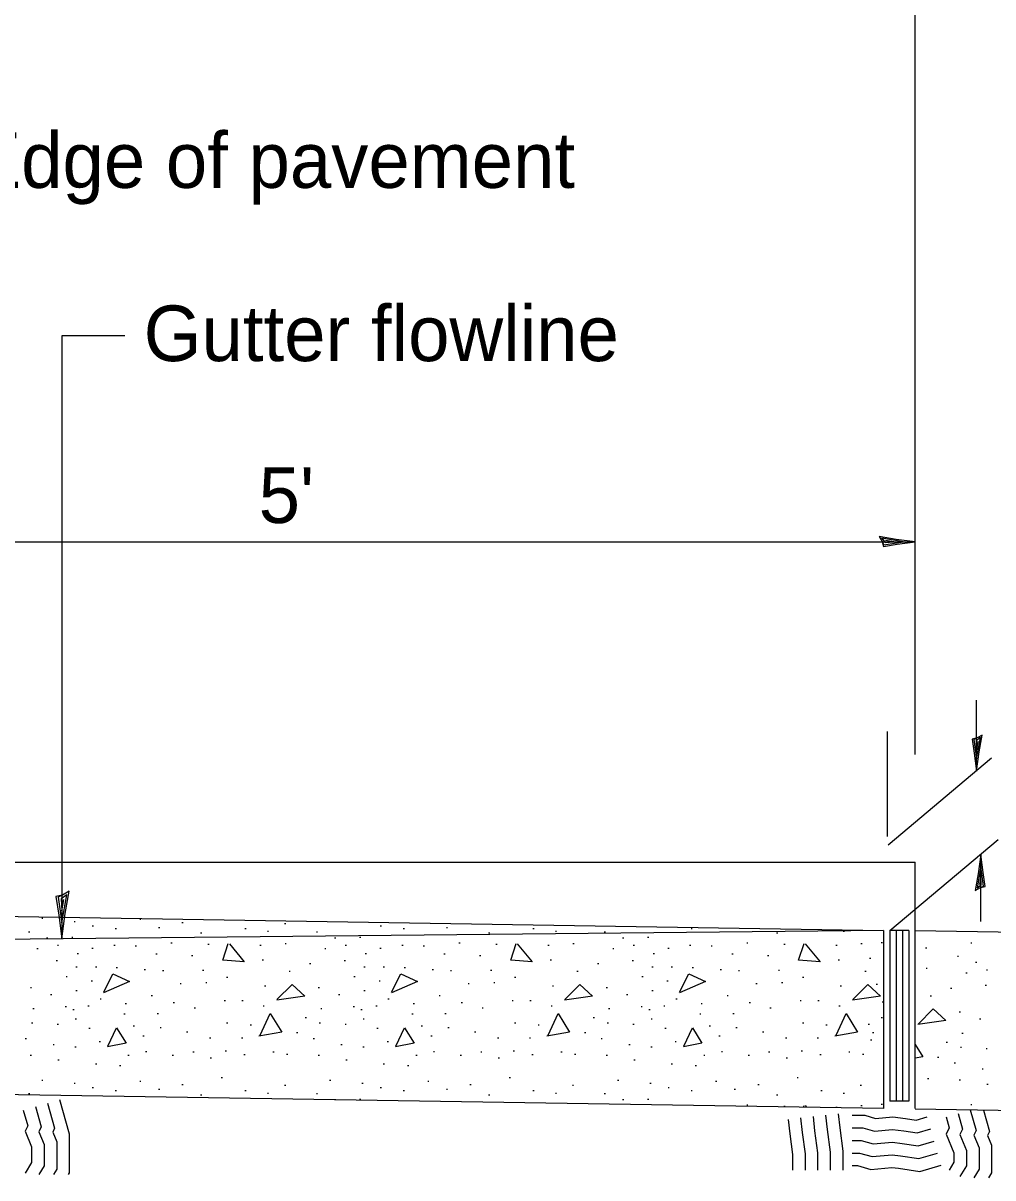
# Model space of a CAD drawing. Extents: x -0.01 to 2.83, y -0.11 to 1.83.
# Drawn here: x 1.1814 to 1.3849, y 0.3968 to 0.6392 of the extents above; entities that cross this region are included whole.
import ezdxf

# ---------------------------------------------------------------- set-up
doc = ezdxf.new("R2010")
doc.units = 0
for name, color, linetype in [('RD_Pr_Roadway_Dimensions', 7, 'Continuous'), ('RD_Pr_Roadway_Notes', 7, 'Continuous'), ('SH_General_Details', 7, 'Continuous')]:
    doc.layers.add(name, color=color, linetype=linetype)

msp = doc.modelspace()

# ---------------------------------------------------------------- linework, layer by layer
at = {"layer": 'RD_Pr_Roadway_Dimensions'}
for p, q in [((1.11278, 0.53028), (1.36866, 0.53028)), ((1.38152, 0.48221), (1.38152, 0.49707)), ((1.36278, 0.49051), (1.36278, 0.46845)), ((1.38152, 0.48221), (1.38152, 0.48881)), ((1.36294, 0.46672), (1.38463, 0.48495)), ((1.36334, 0.44878), (1.38603, 0.46784)), ((1.38242, 0.45063), (1.38242, 0.46468))]:
    msp.add_line(p, q, dxfattribs=at)
for points in [[(1.36172, 0.53038), (1.36196, 0.52934), (1.36488, 0.52979), (1.36866, 0.53028), (1.36463, 0.53083), (1.3611, 0.53145), (1.36172, 0.53038), (1.36203, 0.52969), (1.36612, 0.53028), (1.36165, 0.53107), (1.36231, 0.53019), (1.36419, 0.53031), (1.36239, 0.53058)], [(1.38163, 0.48915), (1.38059, 0.48892), (1.38104, 0.48599), (1.38153, 0.48221), (1.38208, 0.48624), (1.3827, 0.48977), (1.38163, 0.48915), (1.38094, 0.48884), (1.38153, 0.48475), (1.38231, 0.48922), (1.38143, 0.48856), (1.38155, 0.48668), (1.38183, 0.48849)], [(1.38232, 0.45774), (1.38335, 0.45798), (1.3829, 0.46091), (1.38242, 0.46469), (1.38187, 0.46066), (1.38125, 0.45713), (1.38232, 0.45774), (1.383, 0.45806), (1.38242, 0.46215), (1.38163, 0.45767), (1.38251, 0.45834), (1.38239, 0.46022), (1.38212, 0.45841)]]:
    msp.add_lwpolyline(points, dxfattribs=at)
at = {"layer": 'RD_Pr_Roadway_Notes'}
for p, q in [((1.20276, 0.57356), (1.18956, 0.57356)), ((1.18956, 0.57356), (1.18956, 0.56366)), ((1.18956, 0.56366), (1.18956, 0.44697))]:
    msp.add_line(p, q, dxfattribs=at)
msp.add_lwpolyline([(1.18969, 0.45615), (1.18832, 0.45585), (1.18891, 0.45196), (1.18956, 0.44697), (1.19029, 0.4523), (1.19111, 0.45697), (1.18969, 0.45615), (1.18879, 0.45574), (1.18957, 0.45033), (1.19061, 0.45625), (1.18944, 0.45537), (1.1896, 0.45289), (1.18996, 0.45528)], dxfattribs=at)
at = {"layer": 'SH_General_Details'}
for p, q in [((1.36866, 0.53269), (1.36866, 0.77258)), ((1.36866, 0.48567), (1.36866, 0.53269)), ((1.11278, 0.46308), (1.36866, 0.46308)), ((1.36866, 0.41138), (1.36866, 0.46308)), ((1.11544, 0.45274), (1.36201, 0.44878)), ((1.18534, 0.45133), (1.1856, 0.45133)), ((1.20592, 0.4511), (1.20618, 0.4511)), ((1.36201, 0.44878), (1.11628, 0.44621)), ((1.18256, 0.44849), (1.18282, 0.44849)), ((1.19213, 0.45065), (1.19239, 0.45065)), ((1.19593, 0.44974), (1.19619, 0.44974)), ((1.20076, 0.44917), (1.20102, 0.44917)), ((1.20984, 0.4494), (1.2101, 0.4494)), ((1.21477, 0.45042), (1.21504, 0.45042)), ((1.228, 0.44917), (1.22826, 0.44917)), ((1.23271, 0.44861), (1.23297, 0.44861)), ((1.23628, 0.45025), (1.23655, 0.45025)), ((1.24298, 0.44849), (1.24324, 0.44849)), ((1.25635, 0.44974), (1.25662, 0.44974)), ((1.26118, 0.44917), (1.26144, 0.44917)), ((1.27026, 0.4494), (1.27052, 0.4494)), ((1.28842, 0.44917), (1.28868, 0.44917)), ((1.29313, 0.44861), (1.29339, 0.44861)), ((1.3034, 0.44849), (1.30366, 0.44849)), ((1.3216, 0.44917), (1.32186, 0.44917)), ((1.35355, 0.44861), (1.35381, 0.44861)), ((1.36201, 0.44878), (1.36201, 0.44878)), ((1.36201, 0.44878), (1.36201, 0.41138)), ((1.36334, 0.44878), (1.36334, 0.41295)), ((1.36733, 0.44878), (1.36334, 0.44878)), ((1.36467, 0.44878), (1.36467, 0.41295)), ((1.366, 0.44878), (1.366, 0.41295)), ((1.36733, 0.44878), (1.36733, 0.41295)), ((1.36866, 0.44878), (1.36866, 0.44878)), ((1.36866, 0.44878), (1.39674, 0.44828)), ((1.18636, 0.44724), (1.18662, 0.44724)), ((1.19164, 0.44736), (1.1919, 0.44736)), ((1.21245, 0.44616), (1.21271, 0.44616)), ((1.21869, 0.44826), (1.21895, 0.44826)), ((1.2364, 0.44599), (1.23666, 0.44599)), ((1.24678, 0.44724), (1.24704, 0.44724)), ((1.25206, 0.44736), (1.25232, 0.44736)), ((1.27287, 0.44616), (1.27313, 0.44616)), ((1.27911, 0.44826), (1.27937, 0.44826)), ((1.29682, 0.44599), (1.29708, 0.44599)), ((1.3072, 0.44724), (1.30747, 0.44724)), ((1.31248, 0.44736), (1.31274, 0.44736)), ((1.33329, 0.44616), (1.33355, 0.44616)), ((1.33953, 0.44826), (1.3398, 0.44826)), ((1.35724, 0.44599), (1.3575, 0.44599)), ((1.36149, 0.44625), (1.36176, 0.44625)), ((1.38028, 0.44619), (1.38054, 0.44619)), ((1.18432, 0.44497), (1.18458, 0.44497)), ((1.18863, 0.44565), (1.18889, 0.44565)), ((1.19281, 0.44395), (1.19307, 0.44395)), ((1.19587, 0.44503), (1.19614, 0.44503)), ((1.20047, 0.44565), (1.20073, 0.44565)), ((1.20495, 0.44554), (1.20522, 0.44554)), ((1.20932, 0.44384), (1.20959, 0.44384)), ((1.21681, 0.4435), (1.21708, 0.4435)), ((1.22022, 0.44588), (1.22048, 0.44588)), ((1.23112, 0.44565), (1.23138, 0.44565)), ((1.24474, 0.44497), (1.245, 0.44497)), ((1.24905, 0.44565), (1.24932, 0.44565)), ((1.25323, 0.44395), (1.2535, 0.44395)), ((1.2563, 0.44503), (1.25656, 0.44503)), ((1.26089, 0.44565), (1.26116, 0.44565)), ((1.26538, 0.44554), (1.26564, 0.44554)), ((1.26975, 0.44384), (1.27001, 0.44384)), ((1.27724, 0.4435), (1.2775, 0.4435)), ((1.28064, 0.44588), (1.28091, 0.44588)), ((1.29154, 0.44565), (1.2918, 0.44565)), ((1.30516, 0.44497), (1.30542, 0.44497)), ((1.30947, 0.44565), (1.30974, 0.44565)), ((1.31365, 0.44395), (1.31392, 0.44395)), ((1.31672, 0.44503), (1.31698, 0.44503)), ((1.32131, 0.44565), (1.32158, 0.44565)), ((1.3258, 0.44554), (1.32606, 0.44554)), ((1.33017, 0.44384), (1.33043, 0.44384)), ((1.33766, 0.4435), (1.33792, 0.4435)), ((1.34106, 0.44588), (1.34133, 0.44588)), ((1.35196, 0.44565), (1.35223, 0.44565)), ((1.3708, 0.44511), (1.37106, 0.44511)), ((1.1884, 0.44242), (1.18867, 0.44242)), ((1.19253, 0.44112), (1.19279, 0.44112)), ((1.19661, 0.44112), (1.19688, 0.44112)), ((1.23163, 0.44259), (1.23189, 0.44259)), ((1.24156, 0.4418), (1.24182, 0.4418)), ((1.24882, 0.44242), (1.24909, 0.44242)), ((1.25295, 0.44112), (1.25321, 0.44112)), ((1.25703, 0.44112), (1.2573, 0.44112)), ((1.29205, 0.44259), (1.29231, 0.44259)), ((1.30198, 0.4418), (1.30225, 0.4418)), ((1.30925, 0.44242), (1.30951, 0.44242)), ((1.31337, 0.44112), (1.31363, 0.44112)), ((1.31746, 0.44112), (1.31772, 0.44112)), ((1.35247, 0.44259), (1.35274, 0.44259)), ((1.35906, 0.44296), (1.35932, 0.44296)), ((1.3775, 0.44335), (1.37776, 0.44335)), ((1.3813, 0.4421), (1.38156, 0.4421)), ((1.19045, 0.43907), (1.19071, 0.43907)), ((1.20098, 0.441), (1.20124, 0.441)), ((1.20688, 0.44055), (1.20715, 0.44055)), ((1.21069, 0.44038), (1.21095, 0.44038)), ((1.21909, 0.44043), (1.21935, 0.44043)), ((1.22414, 0.43896), (1.2244, 0.43896)), ((1.23725, 0.44021), (1.23751, 0.44021)), ((1.25087, 0.43907), (1.25113, 0.43907)), ((1.2614, 0.441), (1.26167, 0.441)), ((1.26731, 0.44055), (1.26757, 0.44055)), ((1.27111, 0.44038), (1.27137, 0.44038)), ((1.27951, 0.44043), (1.27977, 0.44043)), ((1.28456, 0.43896), (1.28482, 0.43896)), ((1.29767, 0.44021), (1.29793, 0.44021)), ((1.31129, 0.43907), (1.31155, 0.43907)), ((1.32183, 0.441), (1.32209, 0.441)), ((1.32773, 0.44055), (1.32799, 0.44055)), ((1.33153, 0.44038), (1.33179, 0.44038)), ((1.33993, 0.44043), (1.34019, 0.44043)), ((1.34498, 0.43896), (1.34524, 0.43896)), ((1.35809, 0.44021), (1.35835, 0.44021)), ((1.37091, 0.44085), (1.37117, 0.44085)), ((1.37925, 0.43983), (1.37952, 0.43983)), ((1.38357, 0.44051), (1.38383, 0.44051)), ((1.18296, 0.4368), (1.18322, 0.4368)), ((1.19571, 0.43816), (1.19597, 0.43816)), ((1.21438, 0.4376), (1.21464, 0.4376)), ((1.21977, 0.43782), (1.22003, 0.43782)), ((1.23208, 0.43714), (1.23235, 0.43714)), ((1.24338, 0.4368), (1.24364, 0.4368)), ((1.25613, 0.43816), (1.25639, 0.43816)), ((1.2748, 0.4376), (1.27506, 0.4376)), ((1.28019, 0.43782), (1.28045, 0.43782)), ((1.2925, 0.43714), (1.29277, 0.43714)), ((1.3038, 0.4368), (1.30406, 0.4368)), ((1.31655, 0.43816), (1.31681, 0.43816)), ((1.33522, 0.4376), (1.33548, 0.4376)), ((1.34061, 0.43782), (1.34087, 0.43782)), ((1.35292, 0.43714), (1.35319, 0.43714)), ((1.36047, 0.43751), (1.36074, 0.43751)), ((1.37608, 0.43665), (1.37634, 0.43665)), ((1.38334, 0.43728), (1.3836, 0.43728)), ((1.18721, 0.43533), (1.18747, 0.43533)), ((1.19253, 0.43618), (1.19279, 0.43618)), ((1.19758, 0.43442), (1.19784, 0.43442)), ((1.2083, 0.4351), (1.20857, 0.4351)), ((1.22363, 0.43408), (1.22389, 0.43408)), ((1.22737, 0.43408), (1.22764, 0.43408)), ((1.24763, 0.43533), (1.2479, 0.43533)), ((1.25295, 0.43618), (1.25321, 0.43618)), ((1.258, 0.43442), (1.25826, 0.43442)), ((1.26872, 0.4351), (1.26899, 0.4351)), ((1.28405, 0.43408), (1.28431, 0.43408)), ((1.28779, 0.43408), (1.28806, 0.43408)), ((1.30805, 0.43533), (1.30832, 0.43533)), ((1.31337, 0.43618), (1.31363, 0.43618)), ((1.31842, 0.43442), (1.31868, 0.43442)), ((1.32915, 0.4351), (1.32941, 0.4351)), ((1.34447, 0.43408), (1.34473, 0.43408)), ((1.34821, 0.43408), (1.34848, 0.43408)), ((1.37176, 0.43506), (1.37203, 0.43506)), ((1.18347, 0.43238), (1.18373, 0.43238)), ((1.19027, 0.43283), (1.19054, 0.43283)), ((1.1919, 0.43215), (1.19217, 0.43215)), ((1.19502, 0.43294), (1.19529, 0.43294)), ((1.20285, 0.43345), (1.20312, 0.43345)), ((1.20955, 0.43135), (1.20982, 0.43135)), ((1.21296, 0.43362), (1.21322, 0.43362)), ((1.21733, 0.43254), (1.21759, 0.43254)), ((1.2318, 0.43294), (1.23206, 0.43294)), ((1.24389, 0.43238), (1.24415, 0.43238)), ((1.2507, 0.43283), (1.25096, 0.43283)), ((1.25232, 0.43215), (1.25259, 0.43215)), ((1.25544, 0.43294), (1.25571, 0.43294)), ((1.26328, 0.43345), (1.26354, 0.43345)), ((1.26997, 0.43135), (1.27024, 0.43135)), ((1.27338, 0.43362), (1.27364, 0.43362)), ((1.27775, 0.43254), (1.27801, 0.43254)), ((1.29222, 0.43294), (1.29248, 0.43294)), ((1.30431, 0.43238), (1.30457, 0.43238)), ((1.31112, 0.43283), (1.31138, 0.43283)), ((1.31274, 0.43215), (1.31301, 0.43215)), ((1.31587, 0.43294), (1.31613, 0.43294)), ((1.3237, 0.43345), (1.32396, 0.43345)), ((1.33039, 0.43135), (1.33066, 0.43135)), ((1.3338, 0.43362), (1.33406, 0.43362)), ((1.33817, 0.43254), (1.33843, 0.43254)), ((1.35264, 0.43294), (1.35291, 0.43294)), ((1.36172, 0.43376), (1.36199, 0.43376)), ((1.37789, 0.43166), (1.37816, 0.43166)), ((1.18318, 0.42939), (1.18345, 0.42939)), ((1.18857, 0.4291), (1.18884, 0.4291)), ((1.19236, 0.43024), (1.19262, 0.43024)), ((1.20257, 0.43126), (1.20283, 0.43126)), ((1.22414, 0.42939), (1.2244, 0.42939)), ((1.22907, 0.42893), (1.22934, 0.42893)), ((1.24065, 0.43046), (1.24092, 0.43046)), ((1.2436, 0.42939), (1.24387, 0.42939)), ((1.24899, 0.4291), (1.24926, 0.4291)), ((1.25278, 0.43024), (1.25304, 0.43024)), ((1.26299, 0.43126), (1.26326, 0.43126)), ((1.28456, 0.42939), (1.28482, 0.42939)), ((1.2895, 0.42893), (1.28976, 0.42893)), ((1.30107, 0.43046), (1.30134, 0.43046)), ((1.30402, 0.42939), (1.30429, 0.42939)), ((1.30942, 0.4291), (1.30968, 0.4291)), ((1.3132, 0.43024), (1.31346, 0.43024)), ((1.32342, 0.43126), (1.32368, 0.43126)), ((1.34498, 0.42939), (1.34524, 0.42939)), ((1.34992, 0.42893), (1.35018, 0.42893)), ((1.35877, 0.42907), (1.35904, 0.42907)), ((1.36149, 0.43046), (1.36176, 0.43046)), ((1.38215, 0.43018), (1.38241, 0.43018)), ((1.19525, 0.42825), (1.19551, 0.42825)), ((1.20456, 0.42871), (1.20482, 0.42871)), ((1.2066, 0.42666), (1.20687, 0.42666)), ((1.21018, 0.42842), (1.21044, 0.42842)), ((1.21574, 0.42746), (1.216, 0.42746)), ((1.23884, 0.42734), (1.2391, 0.42734)), ((1.25567, 0.42825), (1.25594, 0.42825)), ((1.26498, 0.42871), (1.26524, 0.42871)), ((1.26702, 0.42666), (1.26729, 0.42666)), ((1.2706, 0.42842), (1.27086, 0.42842)), ((1.27616, 0.42746), (1.27642, 0.42746)), ((1.29926, 0.42734), (1.29952, 0.42734)), ((1.31609, 0.42825), (1.31636, 0.42825)), ((1.3254, 0.42871), (1.32567, 0.42871)), ((1.32744, 0.42666), (1.32771, 0.42666)), ((1.33102, 0.42842), (1.33128, 0.42842)), ((1.33658, 0.42746), (1.33685, 0.42746)), ((1.35968, 0.42734), (1.35994, 0.42734)), ((1.3784, 0.42723), (1.37867, 0.42723)), ((1.18188, 0.42609), (1.18214, 0.42609)), ((1.18772, 0.42485), (1.18798, 0.42485)), ((1.1923, 0.42434), (1.19256, 0.42434)), ((1.19741, 0.42547), (1.19767, 0.42547)), ((1.22056, 0.42621), (1.22083, 0.42621)), ((1.22726, 0.42621), (1.22752, 0.42621)), ((1.2423, 0.42609), (1.24256, 0.42609)), ((1.24814, 0.42485), (1.24841, 0.42485)), ((1.25272, 0.42434), (1.25298, 0.42434)), ((1.25783, 0.42547), (1.25809, 0.42547)), ((1.28098, 0.42621), (1.28125, 0.42621)), ((1.28768, 0.42621), (1.28794, 0.42621)), ((1.30272, 0.42609), (1.30298, 0.42609)), ((1.30857, 0.42485), (1.30883, 0.42485)), ((1.31314, 0.42434), (1.31341, 0.42434)), ((1.31825, 0.42547), (1.31851, 0.42547)), ((1.3414, 0.42621), (1.34167, 0.42621)), ((1.3481, 0.42621), (1.34836, 0.42621)), ((1.35928, 0.42578), (1.35954, 0.42578)), ((1.37517, 0.42532), (1.37543, 0.42532)), ((1.37812, 0.42424), (1.37838, 0.42424)), ((1.18295, 0.42258), (1.18322, 0.42258)), ((1.20342, 0.42258), (1.20369, 0.42258)), ((1.20711, 0.42337), (1.20738, 0.42337)), ((1.21273, 0.42258), (1.21299, 0.42258)), ((1.21704, 0.42326), (1.21731, 0.42326)), ((1.22073, 0.42201), (1.221, 0.42201)), ((1.22385, 0.42348), (1.22412, 0.42348)), ((1.22777, 0.42275), (1.22803, 0.42275)), ((1.23384, 0.42326), (1.23411, 0.42326)), ((1.23673, 0.4228), (1.237, 0.4228)), ((1.24338, 0.42258), (1.24364, 0.42258)), ((1.26384, 0.42258), (1.26411, 0.42258)), ((1.26753, 0.42337), (1.2678, 0.42337)), ((1.27315, 0.42258), (1.27341, 0.42258)), ((1.27747, 0.42326), (1.27773, 0.42326)), ((1.28115, 0.42201), (1.28142, 0.42201)), ((1.28427, 0.42348), (1.28454, 0.42348)), ((1.28819, 0.42275), (1.28845, 0.42275)), ((1.29426, 0.42326), (1.29453, 0.42326)), ((1.29716, 0.4228), (1.29742, 0.4228)), ((1.3038, 0.42258), (1.30406, 0.42258)), ((1.32427, 0.42258), (1.32453, 0.42258)), ((1.32796, 0.42337), (1.32822, 0.42337)), ((1.33357, 0.42258), (1.33384, 0.42258)), ((1.33789, 0.42326), (1.33815, 0.42326)), ((1.34157, 0.42201), (1.34184, 0.42201)), ((1.3447, 0.42348), (1.34496, 0.42348)), ((1.34861, 0.42275), (1.34888, 0.42275)), ((1.35469, 0.42326), (1.35495, 0.42326)), ((1.35758, 0.4228), (1.35784, 0.4228)), ((1.37335, 0.4222), (1.37362, 0.4222)), ((1.38351, 0.42396), (1.38377, 0.42396)), ((1.18874, 0.42161), (1.18901, 0.42161)), ((1.19661, 0.42076), (1.19688, 0.42076)), ((1.20166, 0.42042), (1.20193, 0.42042)), ((1.24917, 0.42161), (1.24943, 0.42161)), ((1.25703, 0.42076), (1.2573, 0.42076)), ((1.26208, 0.42042), (1.26235, 0.42042)), ((1.30959, 0.42161), (1.30985, 0.42161)), ((1.31746, 0.42076), (1.31772, 0.42076)), ((1.3225, 0.42042), (1.32277, 0.42042)), ((1.37681, 0.42095), (1.37708, 0.42095)), ((1.38266, 0.4197), (1.38292, 0.4197)), ((1.18534, 0.41736), (1.1856, 0.41736)), ((1.20592, 0.41713), (1.20618, 0.41713)), ((1.223, 0.41787), (1.22327, 0.41787)), ((1.24576, 0.41736), (1.24602, 0.41736)), ((1.26634, 0.41713), (1.26661, 0.41713)), ((1.28342, 0.41787), (1.28369, 0.41787)), ((1.30618, 0.41736), (1.30644, 0.41736)), ((1.32676, 0.41713), (1.32703, 0.41713)), ((1.34385, 0.41787), (1.34411, 0.41787)), ((1.37125, 0.41766), (1.37152, 0.41766)), ((1.37789, 0.41743), (1.37816, 0.41743)), ((1.36201, 0.41139), (1.14338, 0.41484)), ((1.18256, 0.41452), (1.18282, 0.41452)), ((1.19213, 0.41668), (1.19239, 0.41668)), ((1.19593, 0.41577), (1.19619, 0.41577)), ((1.20076, 0.4152), (1.20102, 0.4152)), ((1.20984, 0.41543), (1.2101, 0.41543)), ((1.21477, 0.41645), (1.21504, 0.41645)), ((1.228, 0.4152), (1.22826, 0.4152)), ((1.23271, 0.41463), (1.23297, 0.41463)), ((1.23628, 0.41628), (1.23655, 0.41628)), ((1.24298, 0.41452), (1.24324, 0.41452)), ((1.25255, 0.41668), (1.25281, 0.41668)), ((1.25635, 0.41577), (1.25662, 0.41577)), ((1.26118, 0.4152), (1.26144, 0.4152)), ((1.27026, 0.41543), (1.27052, 0.41543)), ((1.27519, 0.41645), (1.27546, 0.41645)), ((1.28842, 0.4152), (1.28868, 0.4152)), ((1.29313, 0.41463), (1.29339, 0.41463)), ((1.2967, 0.41628), (1.29697, 0.41628)), ((1.3034, 0.41452), (1.30366, 0.41452)), ((1.31297, 0.41668), (1.31324, 0.41668)), ((1.31677, 0.41577), (1.31704, 0.41577)), ((1.3216, 0.4152), (1.32186, 0.4152)), ((1.33068, 0.41543), (1.33094, 0.41543)), ((1.33562, 0.41645), (1.33588, 0.41645)), ((1.34884, 0.4152), (1.3491, 0.4152)), ((1.35355, 0.41463), (1.35381, 0.41463)), ((1.35712, 0.41628), (1.35739, 0.41628)), ((1.38368, 0.41647), (1.38395, 0.41647)), ((1.21869, 0.41429), (1.21895, 0.41429)), ((1.24678, 0.41327), (1.24704, 0.41327)), ((1.25206, 0.41338), (1.25232, 0.41338)), ((1.27911, 0.41429), (1.27937, 0.41429)), ((1.3072, 0.41327), (1.30747, 0.41327)), ((1.31248, 0.41338), (1.31274, 0.41338)), ((1.33329, 0.41219), (1.33355, 0.41219)), ((1.33953, 0.41429), (1.3398, 0.41429)), ((1.35724, 0.41202), (1.3575, 0.41202)), ((1.36149, 0.41227), (1.36176, 0.41227)), ((1.36733, 0.41295), (1.36334, 0.41295)), ((1.38028, 0.41221), (1.38054, 0.41221)), ((1.34106, 0.41191), (1.34133, 0.41191)), ((1.35196, 0.41168), (1.35223, 0.41168)), ((1.40193, 0.41076), (1.36866, 0.41127))]:
    msp.add_line(p, q, dxfattribs=at)
for points in [[(1.22473, 0.44596), (1.22784, 0.44219), (1.22334, 0.44252), (1.22446, 0.44603)], [(1.28515, 0.44596), (1.28826, 0.44219), (1.28376, 0.44252), (1.28488, 0.44603)], [(1.34557, 0.44596), (1.34868, 0.44219), (1.34418, 0.44252), (1.34531, 0.44603)], [(1.19836, 0.43578), (1.20027, 0.43968), (1.20378, 0.43803), (1.19832, 0.4357)], [(1.25878, 0.43578), (1.2607, 0.43968), (1.2642, 0.43803), (1.25874, 0.4357)], [(1.3192, 0.43578), (1.32112, 0.43968), (1.32462, 0.43803), (1.31916, 0.4357)], [(1.23471, 0.43426), (1.23788, 0.43743), (1.24053, 0.43499), (1.23465, 0.43413)], [(1.29513, 0.43426), (1.2983, 0.43743), (1.30095, 0.43499), (1.29507, 0.43413)], [(1.35555, 0.43426), (1.35873, 0.43743), (1.36137, 0.43499), (1.3555, 0.43413)], [(1.23121, 0.42679), (1.23332, 0.43135), (1.2357, 0.42739), (1.23094, 0.42659)], [(1.29163, 0.42679), (1.29374, 0.43135), (1.29612, 0.42739), (1.29136, 0.42659)], [(1.35205, 0.42679), (1.35417, 0.43135), (1.35654, 0.42739), (1.35178, 0.42659)], [(1.36923, 0.42912), (1.3724, 0.43229), (1.37504, 0.42985), (1.36917, 0.42899)], [(1.19922, 0.42448), (1.20107, 0.42831), (1.20305, 0.42507), (1.19918, 0.42434)], [(1.25964, 0.42448), (1.26149, 0.42831), (1.26347, 0.42507), (1.2596, 0.42434)], [(1.32006, 0.42448), (1.32191, 0.42831), (1.32389, 0.42507), (1.32003, 0.42434)], [(1.36866, 0.42484), (1.37022, 0.42224)], [(1.37022, 0.42224), (1.36866, 0.42198)], [(1.36201, 0.41784), (1.36201, 0.41784)], [(1.18656, 0.41252), (1.18806, 0.40726), (1.18765, 0.40643), (1.1885, 0.40437), (1.1885, 0.39863), (1.18785, 0.39754)], [(1.18909, 0.41325), (1.19114, 0.40608), (1.19114, 0.39789), (1.19093, 0.39754)], [(1.34518, 0.41166), (1.34531, 0.41205)], [(1.34557, 0.41199), (1.34585, 0.41165)], [(1.18148, 0.41107), (1.18242, 0.40778), (1.18184, 0.40663), (1.18322, 0.40332), (1.18322, 0.40009), (1.18186, 0.39782)], [(1.18402, 0.41179), (1.18524, 0.40752), (1.18474, 0.40653), (1.18586, 0.40385), (1.18586, 0.39936), (1.18477, 0.39754)], [(1.34721, 0.40971), (1.34754, 0.4067), (1.34816, 0.40206), (1.34816, 0.39847)], [(1.34983, 0.41), (1.35017, 0.40701), (1.3508, 0.40224), (1.3508, 0.39847)], [(1.35246, 0.41029), (1.35279, 0.40734), (1.35344, 0.40241), (1.35344, 0.39847)], [(1.35541, 0.40996), (1.35804, 0.40996), (1.36034, 0.40931), (1.36395, 0.40963), (1.36658, 0.40931), (1.36887, 0.40898), (1.37117, 0.40963)], [(1.37511, 0.40963), (1.37577, 0.40734), (1.37511, 0.40602), (1.37676, 0.40208), (1.37676, 0.40011), (1.37577, 0.39847)], [(1.37765, 0.41036), (1.37859, 0.40707), (1.37802, 0.40592), (1.3794, 0.40261), (1.3794, 0.39938), (1.37804, 0.39711)], [(1.38019, 0.41109), (1.38141, 0.40681), (1.38092, 0.40582), (1.38204, 0.40314), (1.38204, 0.39865), (1.38094, 0.39683)], [(1.38295, 0.41105), (1.38423, 0.40655), (1.38382, 0.40572), (1.38468, 0.40367), (1.38468, 0.39792), (1.38402, 0.39683)], [(1.34196, 0.40912), (1.3423, 0.40606), (1.34288, 0.40171), (1.34288, 0.39847)], [(1.34459, 0.40942), (1.34492, 0.40637), (1.34552, 0.40189), (1.34552, 0.39847)], [(1.35541, 0.40732), (1.35767, 0.40732), (1.36009, 0.40663), (1.36391, 0.40698), (1.36622, 0.40669), (1.36906, 0.40629), (1.3719, 0.4071)], [(1.35541, 0.40468), (1.3573, 0.40468), (1.35983, 0.40396), (1.36386, 0.40432), (1.36587, 0.40407), (1.36924, 0.40359), (1.37262, 0.40456)], [(1.35541, 0.40204), (1.35693, 0.40204), (1.35958, 0.40129), (1.36382, 0.40167), (1.36553, 0.40146), (1.36943, 0.4009), (1.37335, 0.40202)], [(1.35541, 0.3994), (1.35656, 0.3994), (1.35933, 0.39861), (1.36377, 0.39901), (1.36517, 0.39884), (1.36961, 0.3982), (1.37408, 0.39948)]]:
    msp.add_lwpolyline(points, dxfattribs=at)

# ---------------------------------------------------------------- texts
at = {"layer": 'RD_Pr_Roadway_Dimensions'}
msp.add_text("5'", height=0.011667, dxfattribs=at).set_placement((1.23087, 0.53426))
at = {"layer": 'RD_Pr_Roadway_Notes'}
for s, p in [('Edge of pavement', (1.17063, 0.60458)), ('Gutter flowline', (1.20675, 0.56823))]:
    msp.add_text(s, height=0.0116667, dxfattribs=at).set_placement(p)

doc.saveas('drawing.dxf')
